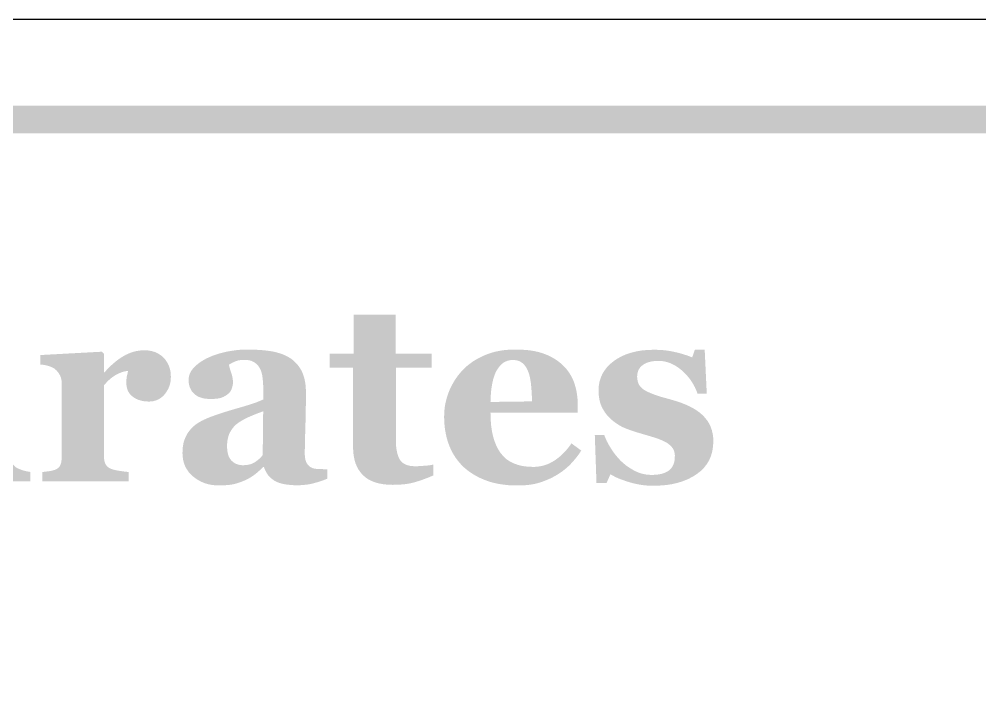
# Model space of a CAD drawing. Header units: millimetres. Extents: x 4 to 66.9, y 4 to 45.8.
# Drawn here: x 39.02 to 52.82, y 35.95 to 45.84 of the extents above; entities that cross this region are included whole.
import ezdxf

# ---------------------------------------------------------------- set-up
doc = ezdxf.new("R2010")
doc.units = ezdxf.units.MM
doc.layers.add('CUT', color=1, linetype='Continuous')
doc.layers.add('RASTER', color=7, linetype='Continuous')

msp = doc.modelspace()

# ---------------------------------------------------------------- hatches: boundary and pattern name
at = {"layer": 'RASTER'}
h = msp.add_hatch(color=7, dxfattribs=at)
h.paths.add_polyline_path([(5.2, 42.4), (5.234, 42.916), (5.337, 43.363), (5.509, 43.741), (5.75, 44.05), (6.059, 44.291), (6.438, 44.463), (6.884, 44.566), (7.4, 44.6), (63.489, 44.6), (64.005, 44.566), (64.452, 44.463), (64.83, 44.291), (65.139, 44.05), (65.38, 43.741), (65.552, 43.363), (65.655, 42.916), (65.689, 42.4), (65.689, 7.4), (65.655, 6.884), (65.552, 6.438), (65.38, 6.059), (65.139, 5.75), (64.83, 5.509), (64.452, 5.338), (64.005, 5.234), (63.489, 5.2), (7.4, 5.2), (6.884, 5.234), (6.438, 5.337), (6.059, 5.509), (5.75, 5.75), (5.509, 6.059), (5.337, 6.438), (5.234, 6.884), (5.2, 7.4)])
h.paths.add_polyline_path([(5.6, 42.4), (5.6, 7.4), (5.628, 6.978), (5.712, 6.612), (5.853, 6.303), (6.05, 6.05), (6.303, 5.853), (6.612, 5.713), (6.978, 5.628), (7.4, 5.6), (63.489, 5.6), (63.911, 5.628), (64.277, 5.712), (64.586, 5.853), (64.839, 6.05), (65.036, 6.303), (65.177, 6.612), (65.261, 6.978), (65.289, 7.4), (65.289, 42.4), (65.261, 42.822), (65.177, 43.188), (65.036, 43.497), (64.839, 43.75), (64.586, 43.947), (64.277, 44.088), (63.911, 44.172), (63.489, 44.2), (7.4, 44.2), (6.978, 44.172), (6.612, 44.088), (6.303, 43.947), (6.05, 43.75), (5.853, 43.497), (5.712, 43.188), (5.628, 42.822), (5.6, 42.4)], flags=0)
h = msp.add_hatch(color=7, dxfattribs=at)
h.paths.add_polyline_path([(39.182, 39.2), (38.009, 39.2), (38.009, 39.335), (38.021, 39.336), (38.033, 39.337), (38.045, 39.338), (38.057, 39.34), (38.069, 39.341), (38.08, 39.342), (38.092, 39.343), (38.104, 39.345), (38.115, 39.346), (38.126, 39.348), (38.137, 39.35), (38.147, 39.352), (38.156, 39.355), (38.166, 39.357), (38.175, 39.36), (38.183, 39.363), (38.198, 39.369), (38.211, 39.376), (38.223, 39.383), (38.234, 39.39), (38.244, 39.399), (38.253, 39.408), (38.26, 39.417), (38.267, 39.427), (38.273, 39.438), (38.277, 39.45), (38.282, 39.462), (38.285, 39.476), (38.288, 39.49), (38.289, 39.505), (38.291, 39.521), (38.291, 39.538), (38.291, 40.618), (38.291, 40.634), (38.289, 40.649), (38.287, 40.664), (38.284, 40.679), (38.279, 40.693), (38.274, 40.706), (38.268, 40.719), (38.261, 40.732), (38.254, 40.744), (38.246, 40.755), (38.237, 40.766), (38.228, 40.776), (38.218, 40.786), (38.208, 40.794), (38.198, 40.803), (38.187, 40.811), (38.178, 40.816), (38.168, 40.822), (38.157, 40.827), (38.145, 40.832), (38.132, 40.838), (38.118, 40.843), (38.102, 40.848), (38.086, 40.853), (38.069, 40.858), (38.053, 40.863), (38.037, 40.866), (38.021, 40.87), (38.006, 40.873), (37.991, 40.875), (37.977, 40.878), (37.963, 40.879), (37.963, 41.015), (38.872, 41.063), (38.9, 41.035), (38.9, 39.562), (38.9, 39.546), (38.901, 39.531), (38.903, 39.516), (38.907, 39.502), (38.91, 39.488), (38.915, 39.475), (38.921, 39.463), (38.927, 39.451), (38.935, 39.44), (38.943, 39.43), (38.952, 39.421), (38.961, 39.412), (38.972, 39.404), (38.983, 39.396), (38.995, 39.39), (39.007, 39.384), (39.017, 39.38), (39.026, 39.376), (39.036, 39.372), (39.046, 39.368), (39.056, 39.364), (39.067, 39.361), (39.078, 39.357), (39.089, 39.354), (39.1, 39.351), (39.111, 39.348), (39.123, 39.345), (39.134, 39.343), (39.146, 39.341), (39.158, 39.339), (39.17, 39.337), (39.182, 39.335)])
h.paths.add_polyline_path([(38.911, 41.731), (38.909, 41.696), (38.904, 41.663), (38.895, 41.631), (38.884, 41.6), (38.868, 41.571), (38.85, 41.543), (38.828, 41.516), (38.802, 41.491), (38.774, 41.467), (38.745, 41.447), (38.715, 41.43), (38.684, 41.416), (38.651, 41.405), (38.617, 41.398), (38.582, 41.393), (38.545, 41.391), (38.508, 41.393), (38.473, 41.398), (38.438, 41.405), (38.405, 41.416), (38.374, 41.43), (38.343, 41.447), (38.314, 41.467), (38.286, 41.491), (38.261, 41.516), (38.239, 41.543), (38.22, 41.571), (38.205, 41.6), (38.193, 41.631), (38.185, 41.663), (38.18, 41.696), (38.178, 41.731), (38.18, 41.765), (38.185, 41.799), (38.193, 41.831), (38.205, 41.862), (38.22, 41.891), (38.239, 41.919), (38.261, 41.946), (38.286, 41.972), (38.314, 41.996), (38.343, 42.016), (38.374, 42.033), (38.405, 42.047), (38.438, 42.058), (38.473, 42.066), (38.508, 42.071), (38.545, 42.072), (38.582, 42.071), (38.618, 42.066), (38.652, 42.058), (38.685, 42.047), (38.716, 42.033), (38.747, 42.016), (38.776, 41.996), (38.803, 41.972), (38.828, 41.946), (38.85, 41.919), (38.869, 41.891), (38.884, 41.862), (38.896, 41.831), (38.904, 41.799), (38.909, 41.765), (38.911, 41.731)])
for points in [[(44.973, 39.285), (44.943, 39.273), (44.912, 39.26), (44.881, 39.248), (44.85, 39.236), (44.818, 39.224), (44.785, 39.213), (44.752, 39.202), (44.718, 39.192), (44.684, 39.182), (44.647, 39.173), (44.608, 39.166), (44.568, 39.16), (44.526, 39.156), (44.482, 39.153), (44.436, 39.151), (44.388, 39.15), (44.318, 39.152), (44.253, 39.159), (44.192, 39.17), (44.136, 39.185), (44.085, 39.205), (44.038, 39.229), (43.996, 39.258), (43.959, 39.291), (43.926, 39.328), (43.897, 39.369), (43.873, 39.414), (43.853, 39.462), (43.838, 39.514), (43.827, 39.57), (43.821, 39.63), (43.818, 39.694), (43.818, 40.833), (43.484, 40.833), (43.484, 41.033), (43.826, 41.033), (43.826, 41.595), (44.429, 41.595), (44.429, 41.033), (44.948, 41.033), (44.948, 40.833), (44.433, 40.833), (44.433, 39.816), (44.434, 39.764), (44.436, 39.715), (44.441, 39.671), (44.448, 39.63), (44.456, 39.594), (44.467, 39.561), (44.479, 39.533), (44.493, 39.508), (44.509, 39.487), (44.529, 39.468), (44.552, 39.453), (44.577, 39.44), (44.606, 39.43), (44.637, 39.423), (44.672, 39.419), (44.709, 39.417), (44.722, 39.417), (44.737, 39.418), (44.752, 39.418), (44.769, 39.419), (44.787, 39.42), (44.806, 39.421), (44.827, 39.423), (44.848, 39.425), (44.87, 39.426), (44.889, 39.428), (44.907, 39.43), (44.924, 39.432), (44.939, 39.435), (44.952, 39.437), (44.963, 39.439), (44.973, 39.441)], [(41.2, 40.701), (41.199, 40.666), (41.195, 40.633), (41.188, 40.6), (41.179, 40.569), (41.166, 40.538), (41.151, 40.509), (41.134, 40.481), (41.113, 40.453), (41.09, 40.428), (41.066, 40.407), (41.04, 40.388), (41.012, 40.373), (40.982, 40.362), (40.951, 40.353), (40.918, 40.348), (40.883, 40.347), (40.85, 40.348), (40.818, 40.351), (40.787, 40.356), (40.758, 40.364), (40.73, 40.373), (40.703, 40.385), (40.678, 40.399), (40.654, 40.415), (40.632, 40.434), (40.613, 40.454), (40.597, 40.476), (40.584, 40.5), (40.573, 40.527), (40.566, 40.555), (40.562, 40.585), (40.56, 40.618), (40.56, 40.633), (40.561, 40.648), (40.562, 40.662), (40.563, 40.675), (40.564, 40.688), (40.565, 40.699), (40.567, 40.709), (40.57, 40.719), (40.572, 40.728), (40.574, 40.737), (40.576, 40.745), (40.578, 40.754), (40.58, 40.762), (40.582, 40.77), (40.584, 40.778), (40.586, 40.786), (40.565, 40.785), (40.543, 40.781), (40.521, 40.776), (40.499, 40.77), (40.476, 40.761), (40.453, 40.752), (40.43, 40.74), (40.406, 40.727), (40.383, 40.713), (40.36, 40.697), (40.338, 40.68), (40.317, 40.662), (40.297, 40.643), (40.277, 40.623), (40.258, 40.601), (40.239, 40.579), (40.239, 39.56), (40.24, 39.544), (40.241, 39.529), (40.242, 39.514), (40.244, 39.501), (40.247, 39.487), (40.251, 39.475), (40.255, 39.463), (40.26, 39.452), (40.265, 39.442), (40.272, 39.432), (40.279, 39.423), (40.287, 39.414), (40.296, 39.406), (40.306, 39.399), (40.317, 39.392), (40.328, 39.386), (40.339, 39.381), (40.352, 39.376), (40.366, 39.371), (40.382, 39.367), (40.399, 39.363), (40.418, 39.359), (40.439, 39.355), (40.461, 39.351), (40.483, 39.348), (40.504, 39.345), (40.523, 39.342), (40.54, 39.34), (40.556, 39.339), (40.57, 39.337), (40.583, 39.336), (40.594, 39.335), (40.594, 39.2), (39.352, 39.2), (39.352, 39.335), (39.364, 39.336), (39.376, 39.337), (39.387, 39.339), (39.399, 39.34), (39.411, 39.341), (39.422, 39.343), (39.434, 39.344), (39.446, 39.346), (39.458, 39.347), (39.469, 39.349), (39.48, 39.351), (39.49, 39.353), (39.5, 39.356), (39.509, 39.358), (39.518, 39.361), (39.527, 39.363), (39.541, 39.369), (39.554, 39.375), (39.566, 39.382), (39.577, 39.389), (39.586, 39.397), (39.595, 39.406), (39.602, 39.416), (39.608, 39.426), (39.614, 39.437), (39.618, 39.449), (39.622, 39.462), (39.625, 39.476), (39.628, 39.49), (39.629, 39.505), (39.63, 39.521), (39.631, 39.538), (39.631, 40.618), (39.63, 40.634), (39.629, 40.65), (39.626, 40.666), (39.623, 40.681), (39.618, 40.696), (39.613, 40.71), (39.606, 40.724), (39.599, 40.737), (39.591, 40.75), (39.583, 40.762), (39.574, 40.774), (39.564, 40.785), (39.555, 40.795), (39.544, 40.805), (39.534, 40.813), (39.523, 40.822), (39.514, 40.827), (39.505, 40.832), (39.495, 40.837), (39.485, 40.842), (39.474, 40.847), (39.463, 40.851), (39.451, 40.855), (39.439, 40.859), (39.426, 40.862), (39.412, 40.866), (39.399, 40.869), (39.385, 40.871), (39.371, 40.874), (39.356, 40.876), (39.341, 40.878), (39.326, 40.879), (39.326, 41.015), (40.211, 41.063), (40.239, 41.035), (40.239, 40.766), (40.247, 40.766), (40.279, 40.802), (40.312, 40.836), (40.345, 40.868), (40.379, 40.898), (40.413, 40.927), (40.448, 40.953), (40.483, 40.977), (40.518, 40.999), (40.555, 41.019), (40.591, 41.036), (40.628, 41.05), (40.665, 41.062), (40.703, 41.071), (40.741, 41.078), (40.779, 41.082), (40.818, 41.083), (40.86, 41.082), (40.9, 41.077), (40.938, 41.068), (40.974, 41.057), (41.007, 41.042), (41.039, 41.023), (41.068, 41.002), (41.096, 40.977), (41.12, 40.949), (41.141, 40.919), (41.159, 40.888), (41.174, 40.854), (41.186, 40.819), (41.194, 40.782), (41.199, 40.742), (41.2, 40.701)], [(48.134, 39.137), (48.089, 39.138), (48.045, 39.14), (48, 39.144), (47.956, 39.15), (47.913, 39.158), (47.869, 39.167), (47.826, 39.177), (47.783, 39.19), (47.741, 39.203), (47.702, 39.217), (47.665, 39.23), (47.63, 39.244), (47.598, 39.258), (47.569, 39.273), (47.541, 39.287), (47.516, 39.302), (47.461, 39.176), (47.316, 39.176), (47.292, 39.868), (47.427, 39.868), (47.435, 39.847), (47.444, 39.825), (47.453, 39.802), (47.464, 39.779), (47.477, 39.755), (47.49, 39.731), (47.504, 39.706), (47.52, 39.68), (47.537, 39.654), (47.554, 39.629), (47.571, 39.604), (47.59, 39.58), (47.609, 39.557), (47.628, 39.534), (47.648, 39.513), (47.669, 39.491), (47.691, 39.471), (47.714, 39.451), (47.737, 39.432), (47.762, 39.414), (47.787, 39.397), (47.813, 39.381), (47.84, 39.365), (47.868, 39.35), (47.896, 39.337), (47.925, 39.325), (47.954, 39.315), (47.984, 39.307), (48.014, 39.301), (48.045, 39.296), (48.077, 39.294), (48.108, 39.293), (48.149, 39.294), (48.187, 39.297), (48.223, 39.302), (48.256, 39.309), (48.286, 39.319), (48.313, 39.33), (48.338, 39.343), (48.36, 39.359), (48.379, 39.376), (48.396, 39.396), (48.41, 39.418), (48.422, 39.442), (48.431, 39.469), (48.437, 39.498), (48.441, 39.529), (48.442, 39.562), (48.442, 39.58), (48.44, 39.597), (48.437, 39.614), (48.433, 39.63), (48.428, 39.644), (48.421, 39.659), (48.414, 39.672), (48.405, 39.684), (48.395, 39.696), (48.385, 39.708), (48.373, 39.719), (48.361, 39.729), (48.348, 39.74), (48.334, 39.749), (48.319, 39.759), (48.303, 39.768), (48.285, 39.777), (48.266, 39.786), (48.247, 39.794), (48.227, 39.802), (48.207, 39.81), (48.187, 39.817), (48.166, 39.824), (48.144, 39.831), (48.122, 39.838), (48.099, 39.845), (48.074, 39.852), (48.048, 39.86), (48.021, 39.868), (47.993, 39.876), (47.963, 39.885), (47.932, 39.894), (47.901, 39.903), (47.871, 39.913), (47.842, 39.922), (47.815, 39.931), (47.788, 39.941), (47.763, 39.95), (47.739, 39.96), (47.716, 39.969), (47.693, 39.979), (47.67, 39.991), (47.647, 40.004), (47.624, 40.018), (47.601, 40.034), (47.577, 40.051), (47.553, 40.069), (47.529, 40.089), (47.509, 40.107), (47.49, 40.127), (47.471, 40.147), (47.454, 40.169), (47.438, 40.191), (47.423, 40.214), (47.409, 40.238), (47.396, 40.263), (47.384, 40.289), (47.374, 40.317), (47.365, 40.345), (47.358, 40.375), (47.353, 40.406), (47.349, 40.438), (47.346, 40.472), (47.346, 40.506), (47.349, 40.57), (47.359, 40.631), (47.377, 40.688), (47.401, 40.743), (47.432, 40.794), (47.469, 40.842), (47.514, 40.887), (47.566, 40.929), (47.623, 40.967), (47.684, 41), (47.75, 41.028), (47.82, 41.05), (47.894, 41.068), (47.972, 41.081), (48.055, 41.088), (48.142, 41.091), (48.183, 41.09), (48.224, 41.089), (48.265, 41.086), (48.304, 41.082), (48.342, 41.077), (48.38, 41.071), (48.417, 41.064), (48.452, 41.056), (48.487, 41.048), (48.521, 41.039), (48.553, 41.03), (48.583, 41.02), (48.612, 41.011), (48.64, 41.001), (48.666, 40.991), (48.691, 40.981), (48.73, 41.091), (48.871, 41.091), (48.901, 40.458), (48.769, 40.458), (48.751, 40.505), (48.731, 40.551), (48.707, 40.595), (48.681, 40.638), (48.651, 40.679), (48.619, 40.718), (48.584, 40.755), (48.546, 40.791), (48.506, 40.824), (48.466, 40.852), (48.424, 40.876), (48.382, 40.896), (48.34, 40.911), (48.296, 40.922), (48.252, 40.929), (48.207, 40.931), (48.172, 40.93), (48.139, 40.927), (48.108, 40.923), (48.079, 40.916), (48.052, 40.908), (48.027, 40.898), (48.003, 40.886), (47.982, 40.872), (47.963, 40.856), (47.946, 40.839), (47.932, 40.821), (47.921, 40.801), (47.912, 40.779), (47.906, 40.757), (47.902, 40.732), (47.9, 40.707), (47.902, 40.673), (47.908, 40.641), (47.917, 40.612), (47.93, 40.585), (47.947, 40.561), (47.968, 40.539), (47.992, 40.52), (48.02, 40.503), (48.052, 40.487), (48.086, 40.471), (48.123, 40.456), (48.164, 40.441), (48.207, 40.427), (48.253, 40.412), (48.303, 40.398), (48.355, 40.384), (48.435, 40.361), (48.51, 40.337), (48.579, 40.311), (48.643, 40.283), (48.701, 40.253), (48.753, 40.221), (48.8, 40.187), (48.841, 40.151), (48.877, 40.113), (48.909, 40.072), (48.935, 40.029), (48.957, 39.983), (48.974, 39.935), (48.986, 39.884), (48.993, 39.831), (48.995, 39.775), (48.991, 39.701), (48.98, 39.632), (48.962, 39.566), (48.936, 39.505), (48.902, 39.448), (48.861, 39.396), (48.813, 39.348), (48.757, 39.304), (48.695, 39.265), (48.628, 39.231), (48.557, 39.202), (48.482, 39.179), (48.402, 39.16), (48.317, 39.147), (48.228, 39.14), (48.134, 39.137)]]:
    msp.add_hatch(color=7, dxfattribs=at).paths.add_polyline_path(points)
h = msp.add_hatch(color=7, dxfattribs=at)
h.paths.add_polyline_path([(43.449, 39.239), (43.428, 39.23), (43.407, 39.222), (43.384, 39.213), (43.36, 39.205), (43.336, 39.197), (43.31, 39.189), (43.284, 39.182), (43.256, 39.174), (43.228, 39.167), (43.2, 39.161), (43.171, 39.156), (43.142, 39.152), (43.112, 39.149), (43.082, 39.146), (43.051, 39.145), (43.021, 39.144), (42.965, 39.145), (42.914, 39.149), (42.866, 39.154), (42.823, 39.161), (42.782, 39.171), (42.746, 39.182), (42.714, 39.196), (42.685, 39.212), (42.659, 39.23), (42.635, 39.25), (42.614, 39.271), (42.594, 39.294), (42.577, 39.32), (42.562, 39.347), (42.549, 39.375), (42.538, 39.406), (42.527, 39.406), (42.511, 39.39), (42.496, 39.376), (42.48, 39.361), (42.465, 39.348), (42.45, 39.334), (42.435, 39.322), (42.42, 39.31), (42.405, 39.298), (42.391, 39.287), (42.376, 39.277), (42.36, 39.267), (42.345, 39.257), (42.329, 39.248), (42.313, 39.239), (42.297, 39.23), (42.28, 39.222), (42.259, 39.212), (42.237, 39.203), (42.216, 39.195), (42.195, 39.187), (42.174, 39.18), (42.153, 39.173), (42.133, 39.167), (42.112, 39.162), (42.091, 39.157), (42.068, 39.153), (42.043, 39.15), (42.016, 39.147), (41.986, 39.145), (41.955, 39.144), (41.922, 39.143), (41.887, 39.142), (41.834, 39.144), (41.783, 39.15), (41.734, 39.16), (41.687, 39.174), (41.642, 39.192), (41.6, 39.214), (41.559, 39.24), (41.52, 39.27), (41.484, 39.303), (41.453, 39.338), (41.427, 39.377), (41.405, 39.417), (41.389, 39.461), (41.377, 39.507), (41.37, 39.555), (41.367, 39.606), (41.368, 39.636), (41.369, 39.664), (41.372, 39.692), (41.376, 39.718), (41.38, 39.743), (41.386, 39.767), (41.393, 39.79), (41.401, 39.811), (41.41, 39.832), (41.419, 39.852), (41.43, 39.872), (41.441, 39.891), (41.453, 39.909), (41.467, 39.927), (41.481, 39.944), (41.495, 39.961), (41.51, 39.975), (41.524, 39.989), (41.54, 40.002), (41.555, 40.015), (41.572, 40.027), (41.589, 40.038), (41.606, 40.049), (41.624, 40.059), (41.643, 40.069), (41.662, 40.078), (41.681, 40.088), (41.701, 40.097), (41.721, 40.106), (41.742, 40.114), (41.763, 40.123), (41.785, 40.131), (41.828, 40.147), (41.873, 40.162), (41.919, 40.178), (41.969, 40.194), (42.02, 40.21), (42.073, 40.226), (42.128, 40.242), (42.186, 40.259), (42.242, 40.275), (42.295, 40.291), (42.343, 40.306), (42.388, 40.321), (42.429, 40.335), (42.465, 40.35), (42.498, 40.363), (42.527, 40.376), (42.527, 40.554), (42.527, 40.567), (42.527, 40.58), (42.526, 40.593), (42.525, 40.608), (42.524, 40.624), (42.523, 40.641), (42.521, 40.658), (42.52, 40.677), (42.517, 40.696), (42.515, 40.713), (42.512, 40.731), (42.508, 40.747), (42.504, 40.763), (42.499, 40.777), (42.494, 40.792), (42.488, 40.805), (42.481, 40.82), (42.473, 40.834), (42.464, 40.847), (42.455, 40.86), (42.444, 40.872), (42.432, 40.884), (42.42, 40.895), (42.406, 40.905), (42.392, 40.915), (42.376, 40.923), (42.36, 40.93), (42.342, 40.936), (42.323, 40.94), (42.303, 40.943), (42.282, 40.945), (42.26, 40.946), (42.24, 40.946), (42.221, 40.945), (42.202, 40.943), (42.185, 40.94), (42.168, 40.937), (42.153, 40.933), (42.138, 40.928), (42.123, 40.923), (42.11, 40.917), (42.097, 40.911), (42.085, 40.905), (42.074, 40.899), (42.063, 40.893), (42.053, 40.887), (42.044, 40.882), (42.035, 40.875), (42.037, 40.866), (42.039, 40.854), (42.042, 40.842), (42.046, 40.829), (42.05, 40.814), (42.055, 40.798), (42.061, 40.781), (42.067, 40.762), (42.073, 40.743), (42.078, 40.725), (42.083, 40.706), (42.086, 40.688), (42.089, 40.669), (42.091, 40.651), (42.092, 40.633), (42.093, 40.616), (42.093, 40.608), (42.092, 40.599), (42.09, 40.59), (42.089, 40.58), (42.086, 40.57), (42.083, 40.56), (42.08, 40.548), (42.076, 40.537), (42.072, 40.525), (42.067, 40.514), (42.062, 40.504), (42.056, 40.494), (42.049, 40.485), (42.043, 40.477), (42.036, 40.469), (42.028, 40.462), (42.017, 40.453), (42.006, 40.444), (41.994, 40.436), (41.983, 40.429), (41.971, 40.422), (41.958, 40.415), (41.945, 40.41), (41.932, 40.404), (41.918, 40.399), (41.902, 40.395), (41.885, 40.392), (41.865, 40.389), (41.844, 40.387), (41.821, 40.385), (41.796, 40.384), (41.77, 40.384), (41.732, 40.385), (41.697, 40.388), (41.664, 40.394), (41.633, 40.403), (41.605, 40.413), (41.579, 40.426), (41.555, 40.441), (41.534, 40.459), (41.516, 40.478), (41.499, 40.499), (41.486, 40.522), (41.475, 40.545), (41.466, 40.571), (41.46, 40.597), (41.456, 40.625), (41.455, 40.655), (41.456, 40.68), (41.46, 40.705), (41.466, 40.73), (41.475, 40.753), (41.487, 40.776), (41.501, 40.799), (41.518, 40.82), (41.537, 40.841), (41.558, 40.861), (41.581, 40.881), (41.604, 40.899), (41.629, 40.917), (41.654, 40.933), (41.681, 40.949), (41.709, 40.964), (41.738, 40.978), (41.768, 40.991), (41.799, 41.004), (41.831, 41.016), (41.864, 41.027), (41.898, 41.037), (41.934, 41.047), (41.97, 41.056), (42.007, 41.064), (42.045, 41.071), (42.082, 41.077), (42.118, 41.082), (42.154, 41.087), (42.189, 41.09), (42.223, 41.093), (42.257, 41.094), (42.29, 41.094), (42.334, 41.094), (42.378, 41.093), (42.42, 41.091), (42.462, 41.089), (42.503, 41.086), (42.543, 41.082), (42.582, 41.078), (42.62, 41.073), (42.657, 41.067), (42.693, 41.06), (42.728, 41.051), (42.763, 41.04), (42.796, 41.029), (42.829, 41.016), (42.86, 41.001), (42.891, 40.985), (42.919, 40.968), (42.945, 40.949), (42.97, 40.928), (42.994, 40.905), (43.016, 40.881), (43.037, 40.855), (43.056, 40.827), (43.073, 40.797), (43.089, 40.765), (43.103, 40.73), (43.115, 40.694), (43.124, 40.654), (43.132, 40.613), (43.137, 40.569), (43.14, 40.523), (43.141, 40.475), (43.141, 40.421), (43.141, 40.365), (43.14, 40.306), (43.139, 40.246), (43.138, 40.182), (43.136, 40.116), (43.135, 40.048), (43.133, 39.977), (43.131, 39.909), (43.129, 39.846), (43.128, 39.789), (43.127, 39.739), (43.126, 39.695), (43.125, 39.657), (43.125, 39.625), (43.124, 39.599), (43.125, 39.579), (43.126, 39.559), (43.128, 39.541), (43.131, 39.524), (43.134, 39.508), (43.139, 39.494), (43.144, 39.48), (43.15, 39.467), (43.156, 39.456), (43.164, 39.445), (43.172, 39.434), (43.181, 39.425), (43.191, 39.416), (43.202, 39.408), (43.214, 39.401), (43.227, 39.395), (43.235, 39.391), (43.245, 39.388), (43.255, 39.385), (43.267, 39.383), (43.28, 39.381), (43.294, 39.379), (43.309, 39.378), (43.326, 39.377), (43.343, 39.377), (43.359, 39.376), (43.375, 39.376), (43.391, 39.375), (43.406, 39.375), (43.421, 39.375), (43.435, 39.374), (43.449, 39.374)])
h.paths.add_polyline_path([(42.527, 40.206), (42.501, 40.197), (42.475, 40.187), (42.449, 40.178), (42.424, 40.168), (42.398, 40.158), (42.372, 40.147), (42.347, 40.136), (42.321, 40.125), (42.296, 40.114), (42.272, 40.102), (42.25, 40.09), (42.228, 40.078), (42.208, 40.066), (42.189, 40.054), (42.171, 40.042), (42.154, 40.029), (42.137, 40.016), (42.122, 40.002), (42.107, 39.986), (42.093, 39.97), (42.08, 39.953), (42.068, 39.935), (42.057, 39.916), (42.046, 39.897), (42.037, 39.876), (42.029, 39.855), (42.023, 39.832), (42.017, 39.809), (42.013, 39.785), (42.01, 39.759), (42.008, 39.733), (42.007, 39.707), (42.009, 39.672), (42.012, 39.639), (42.017, 39.609), (42.024, 39.582), (42.033, 39.557), (42.045, 39.534), (42.058, 39.514), (42.073, 39.497), (42.09, 39.482), (42.108, 39.468), (42.127, 39.457), (42.147, 39.448), (42.168, 39.441), (42.189, 39.436), (42.212, 39.433), (42.236, 39.432), (42.261, 39.433), (42.284, 39.435), (42.307, 39.438), (42.329, 39.442), (42.349, 39.448), (42.368, 39.455), (42.387, 39.464), (42.404, 39.474), (42.42, 39.484), (42.436, 39.496), (42.451, 39.508), (42.466, 39.52), (42.48, 39.533), (42.494, 39.547), (42.507, 39.562), (42.52, 39.577)], flags=0)
h = msp.add_hatch(color=7, dxfattribs=at)
h.paths.add_polyline_path([(47.097, 39.643), (47.08, 39.617), (47.063, 39.591), (47.045, 39.566), (47.025, 39.541), (47.005, 39.516), (46.984, 39.492), (46.963, 39.468), (46.94, 39.444), (46.917, 39.421), (46.893, 39.399), (46.868, 39.378), (46.842, 39.357), (46.816, 39.337), (46.788, 39.319), (46.76, 39.301), (46.732, 39.283), (46.7, 39.266), (46.669, 39.25), (46.638, 39.235), (46.607, 39.222), (46.575, 39.209), (46.543, 39.197), (46.512, 39.186), (46.48, 39.177), (46.448, 39.168), (46.414, 39.161), (46.379, 39.155), (46.343, 39.15), (46.306, 39.146), (46.268, 39.143), (46.229, 39.141), (46.188, 39.141), (46.12, 39.142), (46.055, 39.145), (45.992, 39.152), (45.932, 39.16), (45.874, 39.171), (45.818, 39.184), (45.765, 39.2), (45.714, 39.219), (45.665, 39.239), (45.618, 39.261), (45.574, 39.285), (45.532, 39.31), (45.492, 39.337), (45.454, 39.366), (45.418, 39.396), (45.384, 39.428), (45.353, 39.462), (45.324, 39.497), (45.296, 39.534), (45.271, 39.572), (45.248, 39.611), (45.227, 39.652), (45.208, 39.695), (45.191, 39.739), (45.176, 39.784), (45.163, 39.83), (45.152, 39.878), (45.143, 39.926), (45.136, 39.975), (45.131, 40.025), (45.128, 40.076), (45.127, 40.128), (45.128, 40.175), (45.131, 40.221), (45.136, 40.267), (45.144, 40.313), (45.154, 40.358), (45.166, 40.403), (45.18, 40.447), (45.196, 40.49), (45.214, 40.533), (45.235, 40.575), (45.257, 40.615), (45.28, 40.654), (45.306, 40.692), (45.333, 40.729), (45.363, 40.765), (45.394, 40.799), (45.426, 40.832), (45.461, 40.862), (45.498, 40.891), (45.536, 40.919), (45.577, 40.945), (45.62, 40.969), (45.665, 40.992), (45.712, 41.013), (45.761, 41.032), (45.811, 41.049), (45.862, 41.063), (45.915, 41.074), (45.97, 41.083), (46.026, 41.089), (46.083, 41.093), (46.141, 41.094), (46.205, 41.093), (46.266, 41.09), (46.323, 41.086), (46.378, 41.079), (46.43, 41.07), (46.479, 41.059), (46.525, 41.046), (46.568, 41.031), (46.609, 41.015), (46.648, 40.997), (46.685, 40.977), (46.721, 40.956), (46.755, 40.934), (46.786, 40.91), (46.816, 40.884), (46.845, 40.857), (46.87, 40.83), (46.894, 40.802), (46.916, 40.772), (46.936, 40.742), (46.954, 40.71), (46.971, 40.677), (46.986, 40.643), (46.999, 40.607), (47.01, 40.571), (47.02, 40.535), (47.028, 40.498), (47.035, 40.46), (47.04, 40.422), (47.044, 40.384), (47.046, 40.345), (47.047, 40.306), (47.047, 40.185), (45.793, 40.185), (45.795, 40.093), (45.802, 40.006), (45.813, 39.926), (45.829, 39.85), (45.85, 39.781), (45.875, 39.717), (45.905, 39.659), (45.939, 39.606), (45.979, 39.56), (46.023, 39.519), (46.073, 39.485), (46.129, 39.457), (46.19, 39.436), (46.256, 39.42), (46.328, 39.411), (46.405, 39.408), (46.448, 39.409), (46.49, 39.414), (46.531, 39.421), (46.571, 39.432), (46.609, 39.445), (46.647, 39.462), (46.683, 39.481), (46.719, 39.503), (46.753, 39.528), (46.786, 39.554), (46.817, 39.582), (46.847, 39.612), (46.877, 39.643), (46.904, 39.675), (46.931, 39.71), (46.956, 39.746)])
h.paths.add_polyline_path([(46.388, 40.349), (46.388, 40.376), (46.388, 40.405), (46.387, 40.433), (46.385, 40.461), (46.384, 40.49), (46.382, 40.519), (46.38, 40.548), (46.377, 40.577), (46.374, 40.605), (46.371, 40.633), (46.366, 40.658), (46.362, 40.683), (46.357, 40.706), (46.351, 40.728), (46.345, 40.749), (46.338, 40.768), (46.33, 40.789), (46.321, 40.809), (46.311, 40.827), (46.301, 40.844), (46.29, 40.86), (46.278, 40.875), (46.265, 40.888), (46.252, 40.9), (46.238, 40.91), (46.223, 40.919), (46.207, 40.927), (46.19, 40.933), (46.172, 40.938), (46.154, 40.941), (46.134, 40.943), (46.114, 40.944), (46.079, 40.942), (46.046, 40.935), (46.015, 40.924), (45.985, 40.908), (45.958, 40.888), (45.932, 40.863), (45.908, 40.833), (45.885, 40.799), (45.865, 40.761), (45.848, 40.716), (45.832, 40.667), (45.82, 40.612), (45.809, 40.553), (45.801, 40.487), (45.796, 40.417), (45.793, 40.341)], flags=0)

# ---------------------------------------------------------------- linework, layer by layer
at = {"layer": 'CUT'}
msp.add_lwpolyline([(6.999, 45.84), (63.89, 45.84), (64.372, 45.819), (64.814, 45.756), (65.215, 45.651), (65.574, 45.503), (65.892, 45.312), (66.168, 45.078), (66.401, 44.803), (66.592, 44.485), (66.74, 44.125), (66.845, 43.725), (66.908, 43.283), (66.929, 42.801), (66.929, 6.999)], dxfattribs=at)

doc.saveas('drawing.dxf')
